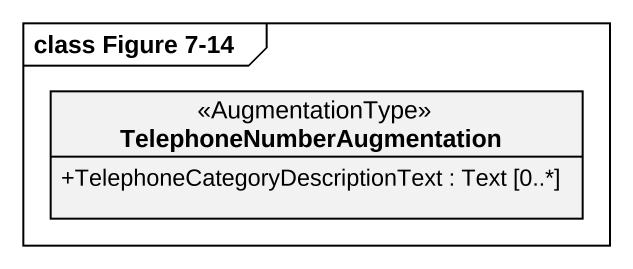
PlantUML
@startuml
mainframe class Figure 7-14
hide circle
hide empty members
skinparam classAttributeIconSize 0
class TelephoneNumberAugmentation <<AugmentationType>> {
  +TelephoneCategoryDescriptionText : Text [0..*]
}
@enduml
